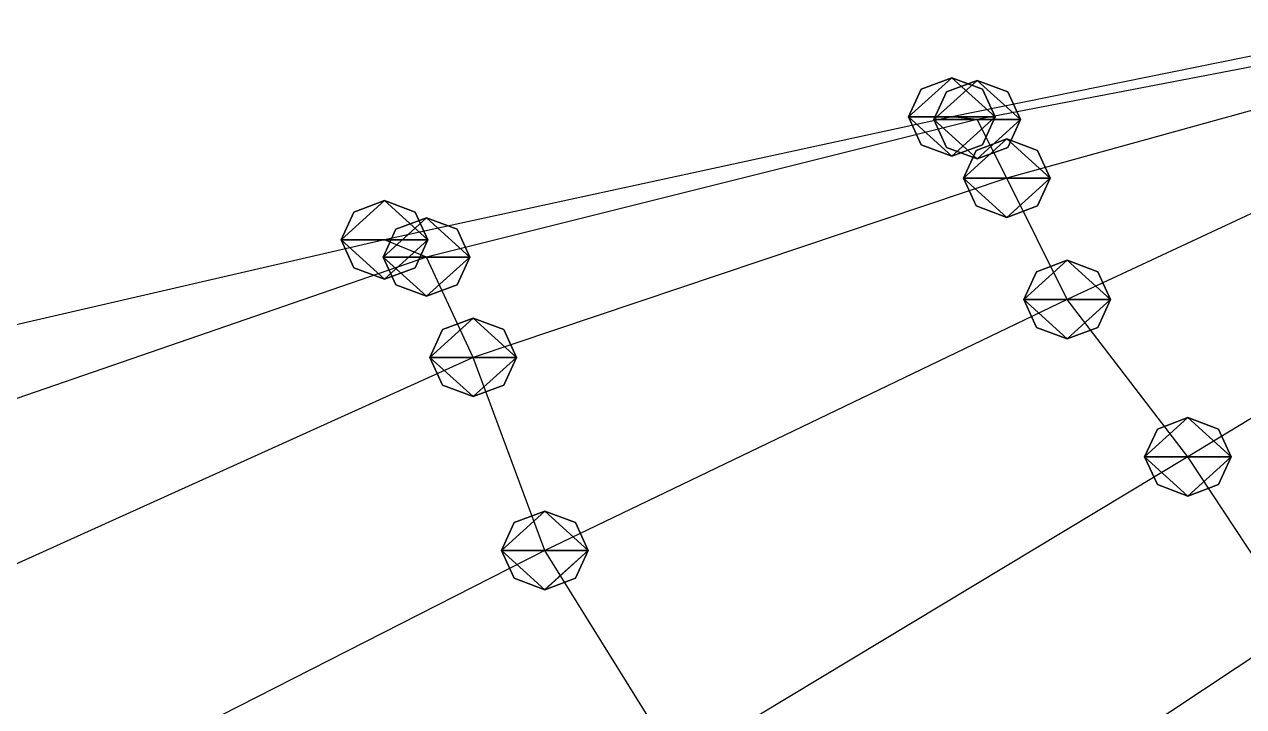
# Model space of a CAD drawing. Header units: metres. Extents: x -74 to 76, y -49 to 49.
# Drawn here: x -47.01 to -18.86, y -2.01 to 13.72 of the extents above; entities that cross this region are included whole.
import ezdxf

# ---------------------------------------------------------------- set-up
doc = ezdxf.new("R2010")
doc.units = ezdxf.units.M

msp = doc.modelspace()

# ---------------------------------------------------------------- linework, layer by layer
for p, q in [((-15.08415, 13.722176, -197.30655), (-25.600513, 11.587498, -200.23544)), ((-14.550192, 13.539272, -196.99673), (-25.012762, 11.5257225, -200.79414)), ((-13.825634, 13.078686, -196.15894), (-24.330317, 10.175373, -200.59293)), ((-25.600513, 12.493233, -200.65929), (-26.307621, 12.227949, -200.53514)), ((-25.600513, 12.493233, -200.65929), (-26.307621, 12.227949, -200.53514)), ((-25.600513, 12.493233, -200.65929), (-26.307621, 12.227949, -200.53514)), ((-25.012762, 12.4314575, -201.21799), (-25.71987, 12.166174, -201.09384)), ((-25.012762, 12.4314575, -201.21799), (-25.71987, 12.166174, -201.09384)), ((-25.012762, 12.4314575, -201.21799), (-25.71987, 12.166174, -201.09384)), ((-25.012762, 12.4314575, -201.21799), (-25.71987, 12.166174, -201.09384)), ((-24.893406, 12.227949, -200.53514), (-25.600513, 12.493233, -200.65929)), ((-24.893406, 12.227949, -200.53514), (-25.600513, 12.493233, -200.65929)), ((-24.893406, 12.227949, -200.53514), (-25.600513, 12.493233, -200.65929)), ((-24.305655, 12.166174, -201.09384), (-25.012762, 12.4314575, -201.21799)), ((-24.305655, 12.166174, -201.09384), (-25.012762, 12.4314575, -201.21799)), ((-24.305655, 12.166174, -201.09384), (-25.012762, 12.4314575, -201.21799)), ((-24.305655, 12.166174, -201.09384), (-25.012762, 12.4314575, -201.21799)), ((-26.307621, 12.227949, -200.53514), (-26.600513, 11.587498, -200.23544)), ((-26.307621, 12.227949, -200.53514), (-26.600513, 11.587498, -200.23544)), ((-26.307621, 12.227949, -200.53514), (-26.600513, 11.587498, -200.23544)), ((-25.71987, 12.166174, -201.09384), (-26.012762, 11.5257225, -200.79414)), ((-25.71987, 12.166174, -201.09384), (-26.012762, 11.5257225, -200.79414)), ((-25.71987, 12.166174, -201.09384), (-26.012762, 11.5257225, -200.79414)), ((-25.71987, 12.166174, -201.09384), (-26.012762, 11.5257225, -200.79414)), ((-24.600513, 11.587498, -200.23544), (-24.893406, 12.227949, -200.53514)), ((-24.600513, 11.587498, -200.23544), (-24.893406, 12.227949, -200.53514)), ((-24.600513, 11.587498, -200.23544), (-24.893406, 12.227949, -200.53514)), ((-24.012762, 11.5257225, -200.79414), (-24.305655, 12.166174, -201.09384)), ((-24.012762, 11.5257225, -200.79414), (-24.305655, 12.166174, -201.09384)), ((-24.012762, 11.5257225, -200.79414), (-24.305655, 12.166174, -201.09384)), ((-24.012762, 11.5257225, -200.79414), (-24.305655, 12.166174, -201.09384)), ((-12.4600315, 12.273048, -196.42053), (-22.935843, 7.3751297, -201.08955)), ((-25.600513, 11.587498, -200.23544), (-38.69929, 8.751156, -202.53316)), ((-26.600513, 11.587498, -200.23544), (-26.307621, 10.947046, -199.93575)), ((-26.600513, 11.587498, -200.23544), (-26.307621, 10.947046, -199.93575)), ((-26.600513, 11.587498, -200.23544), (-26.307621, 10.947046, -199.93575)), ((-25.012762, 11.5257225, -200.79414), (-25.600513, 11.587498, -200.23544)), ((-24.893406, 10.947046, -199.93575), (-24.600513, 11.587498, -200.23544)), ((-24.893406, 10.947046, -199.93575), (-24.600513, 11.587498, -200.23544)), ((-24.893406, 10.947046, -199.93575), (-24.600513, 11.587498, -200.23544)), ((-25.012762, 11.5257225, -200.79414), (-37.729664, 8.356213, -203.45651)), ((-26.012762, 11.5257225, -200.79414), (-25.71987, 10.885271, -200.49445)), ((-26.012762, 11.5257225, -200.79414), (-25.71987, 10.885271, -200.49445)), ((-26.012762, 11.5257225, -200.79414), (-25.71987, 10.885271, -200.49445)), ((-26.012762, 11.5257225, -200.79414), (-25.71987, 10.885271, -200.49445)), ((-24.330317, 10.175373, -200.59293), (-25.012762, 11.5257225, -200.79414)), ((-24.305655, 10.885271, -200.49445), (-24.012762, 11.5257225, -200.79414)), ((-24.305655, 10.885271, -200.49445), (-24.012762, 11.5257225, -200.79414)), ((-24.305655, 10.885271, -200.49445), (-24.012762, 11.5257225, -200.79414)), ((-24.305655, 10.885271, -200.49445), (-24.012762, 11.5257225, -200.79414)), ((-24.330317, 11.081108, -201.01677), (-25.037424, 10.8158245, -200.89262)), ((-24.330317, 11.081108, -201.01677), (-25.037424, 10.8158245, -200.89262)), ((-24.330317, 11.081108, -201.01677), (-25.037424, 10.8158245, -200.89262)), ((-24.330317, 11.081108, -201.01677), (-25.037424, 10.8158245, -200.89262)), ((-23.623209, 10.8158245, -200.89262), (-24.330317, 11.081108, -201.01677)), ((-23.623209, 10.8158245, -200.89262), (-24.330317, 11.081108, -201.01677)), ((-23.623209, 10.8158245, -200.89262), (-24.330317, 11.081108, -201.01677)), ((-23.623209, 10.8158245, -200.89262), (-24.330317, 11.081108, -201.01677)), ((-26.307621, 10.947046, -199.93575), (-25.600513, 10.681762, -199.8116)), ((-26.307621, 10.947046, -199.93575), (-25.600513, 10.681762, -199.8116)), ((-26.307621, 10.947046, -199.93575), (-25.600513, 10.681762, -199.8116)), ((-25.71987, 10.885271, -200.49445), (-25.012762, 10.619987, -200.3703)), ((-25.71987, 10.885271, -200.49445), (-25.012762, 10.619987, -200.3703)), ((-25.71987, 10.885271, -200.49445), (-25.012762, 10.619987, -200.3703)), ((-25.71987, 10.885271, -200.49445), (-25.012762, 10.619987, -200.3703)), ((-25.600513, 10.681762, -199.8116), (-24.893406, 10.947046, -199.93575)), ((-25.600513, 10.681762, -199.8116), (-24.893406, 10.947046, -199.93575)), ((-25.600513, 10.681762, -199.8116), (-24.893406, 10.947046, -199.93575)), ((-25.037424, 10.8158245, -200.89262), (-25.330317, 10.175373, -200.59293)), ((-25.037424, 10.8158245, -200.89262), (-25.330317, 10.175373, -200.59293)), ((-25.037424, 10.8158245, -200.89262), (-25.330317, 10.175373, -200.59293)), ((-25.037424, 10.8158245, -200.89262), (-25.330317, 10.175373, -200.59293)), ((-25.012762, 10.619987, -200.3703), (-24.305655, 10.885271, -200.49445)), ((-25.012762, 10.619987, -200.3703), (-24.305655, 10.885271, -200.49445)), ((-25.012762, 10.619987, -200.3703), (-24.305655, 10.885271, -200.49445)), ((-25.012762, 10.619987, -200.3703), (-24.305655, 10.885271, -200.49445)), ((-23.330317, 10.175373, -200.59293), (-23.623209, 10.8158245, -200.89262)), ((-23.330317, 10.175373, -200.59293), (-23.623209, 10.8158245, -200.89262)), ((-23.330317, 10.175373, -200.59293), (-23.623209, 10.8158245, -200.89262)), ((-23.330317, 10.175373, -200.59293), (-23.623209, 10.8158245, -200.89262)), ((-24.330317, 10.175373, -200.59293), (-36.647823, 6.041168, -203.80412)), ((-25.330317, 10.175373, -200.59293), (-25.037424, 9.534922, -200.29323)), ((-25.330317, 10.175373, -200.59293), (-25.037424, 9.534922, -200.29323)), ((-25.330317, 10.175373, -200.59293), (-25.037424, 9.534922, -200.29323)), ((-25.330317, 10.175373, -200.59293), (-25.037424, 9.534922, -200.29323)), ((-22.935843, 7.3751297, -201.08955), (-24.330317, 10.175373, -200.59293)), ((-23.623209, 9.534922, -200.29323), (-23.330317, 10.175373, -200.59293)), ((-23.623209, 9.534922, -200.29323), (-23.330317, 10.175373, -200.59293)), ((-23.623209, 9.534922, -200.29323), (-23.330317, 10.175373, -200.59293)), ((-23.623209, 9.534922, -200.29323), (-23.330317, 10.175373, -200.59293)), ((-10.090878, 9.875992, -197.92513), (-20.14716, 3.7470703, -203.19261)), ((-38.69929, 9.656891, -202.957), (-39.4064, 9.391607, -202.83286)), ((-38.69929, 9.656891, -202.957), (-39.4064, 9.391607, -202.83286)), ((-38.69929, 9.656891, -202.957), (-39.4064, 9.391607, -202.83286)), ((-37.992184, 9.391607, -202.83286), (-38.69929, 9.656891, -202.957)), ((-37.992184, 9.391607, -202.83286), (-38.69929, 9.656891, -202.957)), ((-37.992184, 9.391607, -202.83286), (-38.69929, 9.656891, -202.957)), ((-39.4064, 9.391607, -202.83286), (-39.69929, 8.751156, -202.53316)), ((-39.4064, 9.391607, -202.83286), (-39.69929, 8.751156, -202.53316)), ((-39.4064, 9.391607, -202.83286), (-39.69929, 8.751156, -202.53316)), ((-37.69929, 8.751156, -202.53316), (-37.992184, 9.391607, -202.83286)), ((-37.69929, 8.751156, -202.53316), (-37.992184, 9.391607, -202.83286)), ((-37.69929, 8.751156, -202.53316), (-37.992184, 9.391607, -202.83286)), ((-25.037424, 9.534922, -200.29323), (-24.330317, 9.269637, -200.16908)), ((-25.037424, 9.534922, -200.29323), (-24.330317, 9.269637, -200.16908)), ((-25.037424, 9.534922, -200.29323), (-24.330317, 9.269637, -200.16908)), ((-25.037424, 9.534922, -200.29323), (-24.330317, 9.269637, -200.16908)), ((-24.330317, 9.269637, -200.16908), (-23.623209, 9.534922, -200.29323)), ((-24.330317, 9.269637, -200.16908), (-23.623209, 9.534922, -200.29323)), ((-24.330317, 9.269637, -200.16908), (-23.623209, 9.534922, -200.29323)), ((-24.330317, 9.269637, -200.16908), (-23.623209, 9.534922, -200.29323)), ((-37.729664, 9.261948, -203.88036), (-38.43677, 8.996664, -203.75621)), ((-37.729664, 9.261948, -203.88036), (-38.43677, 8.996664, -203.75621)), ((-37.729664, 9.261948, -203.88036), (-38.43677, 8.996664, -203.75621)), ((-37.729664, 9.261948, -203.88036), (-38.43677, 8.996664, -203.75621)), ((-37.022556, 8.996664, -203.75621), (-37.729664, 9.261948, -203.88036)), ((-37.022556, 8.996664, -203.75621), (-37.729664, 9.261948, -203.88036)), ((-37.022556, 8.996664, -203.75621), (-37.729664, 9.261948, -203.88036)), ((-37.022556, 8.996664, -203.75621), (-37.729664, 9.261948, -203.88036)), ((-38.69929, 8.751156, -202.53316), (-54.42352, 5.127472, -206.11694)), ((-39.69929, 8.751156, -202.53316), (-39.4064, 8.110704, -202.23346)), ((-39.69929, 8.751156, -202.53316), (-39.4064, 8.110704, -202.23346)), ((-39.69929, 8.751156, -202.53316), (-39.4064, 8.110704, -202.23346)), ((-38.43677, 8.996664, -203.75621), (-38.729664, 8.356213, -203.45651)), ((-38.43677, 8.996664, -203.75621), (-38.729664, 8.356213, -203.45651)), ((-38.43677, 8.996664, -203.75621), (-38.729664, 8.356213, -203.45651)), ((-38.43677, 8.996664, -203.75621), (-38.729664, 8.356213, -203.45651)), ((-37.729664, 8.356213, -203.45651), (-38.69929, 8.751156, -202.53316)), ((-37.992184, 8.110704, -202.23346), (-37.69929, 8.751156, -202.53316)), ((-37.992184, 8.110704, -202.23346), (-37.69929, 8.751156, -202.53316)), ((-37.992184, 8.110704, -202.23346), (-37.69929, 8.751156, -202.53316)), ((-36.729664, 8.356213, -203.45651), (-37.022556, 8.996664, -203.75621)), ((-36.729664, 8.356213, -203.45651), (-37.022556, 8.996664, -203.75621)), ((-36.729664, 8.356213, -203.45651), (-37.022556, 8.996664, -203.75621)), ((-36.729664, 8.356213, -203.45651), (-37.022556, 8.996664, -203.75621)), ((-37.729664, 8.356213, -203.45651), (-52.71909, 3.191883, -207.31322)), ((-38.729664, 8.356213, -203.45651), (-38.43677, 7.7157607, -203.15681)), ((-38.729664, 8.356213, -203.45651), (-38.43677, 7.7157607, -203.15681)), ((-38.729664, 8.356213, -203.45651), (-38.43677, 7.7157607, -203.15681)), ((-38.729664, 8.356213, -203.45651), (-38.43677, 7.7157607, -203.15681)), ((-36.647823, 6.041168, -203.80412), (-37.729664, 8.356213, -203.45651)), ((-37.022556, 7.7157607, -203.15681), (-36.729664, 8.356213, -203.45651)), ((-37.022556, 7.7157607, -203.15681), (-36.729664, 8.356213, -203.45651)), ((-37.022556, 7.7157607, -203.15681), (-36.729664, 8.356213, -203.45651)), ((-37.022556, 7.7157607, -203.15681), (-36.729664, 8.356213, -203.45651)), ((-22.935843, 8.280865, -201.5134), (-23.64295, 8.015581, -201.38925)), ((-22.935843, 8.280865, -201.5134), (-23.64295, 8.015581, -201.38925)), ((-22.935843, 8.280865, -201.5134), (-23.64295, 8.015581, -201.38925)), ((-22.935843, 8.280865, -201.5134), (-23.64295, 8.015581, -201.38925)), ((-22.228735, 8.015581, -201.38925), (-22.935843, 8.280865, -201.5134)), ((-22.228735, 8.015581, -201.38925), (-22.935843, 8.280865, -201.5134)), ((-22.228735, 8.015581, -201.38925), (-22.935843, 8.280865, -201.5134)), ((-22.228735, 8.015581, -201.38925), (-22.935843, 8.280865, -201.5134)), ((-39.4064, 8.110704, -202.23346), (-38.69929, 7.8454204, -202.10931)), ((-39.4064, 8.110704, -202.23346), (-38.69929, 7.8454204, -202.10931)), ((-39.4064, 8.110704, -202.23346), (-38.69929, 7.8454204, -202.10931)), ((-38.69929, 7.8454204, -202.10931), (-37.992184, 8.110704, -202.23346)), ((-38.69929, 7.8454204, -202.10931), (-37.992184, 8.110704, -202.23346)), ((-38.69929, 7.8454204, -202.10931), (-37.992184, 8.110704, -202.23346)), ((-23.64295, 8.015581, -201.38925), (-23.935843, 7.3751297, -201.08955)), ((-23.64295, 8.015581, -201.38925), (-23.935843, 7.3751297, -201.08955)), ((-23.64295, 8.015581, -201.38925), (-23.935843, 7.3751297, -201.08955)), ((-23.64295, 8.015581, -201.38925), (-23.935843, 7.3751297, -201.08955)), ((-21.935843, 7.3751297, -201.08955), (-22.228735, 8.015581, -201.38925)), ((-21.935843, 7.3751297, -201.08955), (-22.228735, 8.015581, -201.38925)), ((-21.935843, 7.3751297, -201.08955), (-22.228735, 8.015581, -201.38925)), ((-21.935843, 7.3751297, -201.08955), (-22.228735, 8.015581, -201.38925)), ((-38.43677, 7.7157607, -203.15681), (-37.729664, 7.450477, -203.03267)), ((-38.43677, 7.7157607, -203.15681), (-37.729664, 7.450477, -203.03267)), ((-38.43677, 7.7157607, -203.15681), (-37.729664, 7.450477, -203.03267)), ((-38.43677, 7.7157607, -203.15681), (-37.729664, 7.450477, -203.03267)), ((-37.729664, 7.450477, -203.03267), (-37.022556, 7.7157607, -203.15681)), ((-37.729664, 7.450477, -203.03267), (-37.022556, 7.7157607, -203.15681)), ((-37.729664, 7.450477, -203.03267), (-37.022556, 7.7157607, -203.15681)), ((-37.729664, 7.450477, -203.03267), (-37.022556, 7.7157607, -203.15681)), ((-22.935843, 7.3751297, -201.08955), (-34.99714, 1.5892906, -204.50728)), ((-23.935843, 7.3751297, -201.08955), (-23.64295, 6.734678, -200.78986)), ((-23.935843, 7.3751297, -201.08955), (-23.64295, 6.734678, -200.78986)), ((-23.935843, 7.3751297, -201.08955), (-23.64295, 6.734678, -200.78986)), ((-23.935843, 7.3751297, -201.08955), (-23.64295, 6.734678, -200.78986)), ((-20.14716, 3.7470703, -203.19261), (-22.935843, 7.3751297, -201.08955)), ((-22.228735, 6.734678, -200.78986), (-21.935843, 7.3751297, -201.08955)), ((-22.228735, 6.734678, -200.78986), (-21.935843, 7.3751297, -201.08955)), ((-22.228735, 6.734678, -200.78986), (-21.935843, 7.3751297, -201.08955)), ((-22.228735, 6.734678, -200.78986), (-21.935843, 7.3751297, -201.08955)), ((-36.647823, 6.9469037, -204.22797), (-37.35493, 6.68162, -204.10382)), ((-36.647823, 6.9469037, -204.22797), (-37.35493, 6.68162, -204.10382)), ((-36.647823, 6.9469037, -204.22797), (-37.35493, 6.68162, -204.10382)), ((-36.647823, 6.9469037, -204.22797), (-37.35493, 6.68162, -204.10382)), ((-35.940716, 6.68162, -204.10382), (-36.647823, 6.9469037, -204.22797)), ((-35.940716, 6.68162, -204.10382), (-36.647823, 6.9469037, -204.22797)), ((-35.940716, 6.68162, -204.10382), (-36.647823, 6.9469037, -204.22797)), ((-35.940716, 6.68162, -204.10382), (-36.647823, 6.9469037, -204.22797)), ((-37.35493, 6.68162, -204.10382), (-37.647823, 6.041168, -203.80412)), ((-37.35493, 6.68162, -204.10382), (-37.647823, 6.041168, -203.80412)), ((-37.35493, 6.68162, -204.10382), (-37.647823, 6.041168, -203.80412)), ((-37.35493, 6.68162, -204.10382), (-37.647823, 6.041168, -203.80412)), ((-35.647823, 6.041168, -203.80412), (-35.940716, 6.68162, -204.10382)), ((-35.647823, 6.041168, -203.80412), (-35.940716, 6.68162, -204.10382)), ((-35.647823, 6.041168, -203.80412), (-35.940716, 6.68162, -204.10382)), ((-35.647823, 6.041168, -203.80412), (-35.940716, 6.68162, -204.10382)), ((-23.64295, 6.734678, -200.78986), (-22.935843, 6.469394, -200.66571)), ((-23.64295, 6.734678, -200.78986), (-22.935843, 6.469394, -200.66571)), ((-23.64295, 6.734678, -200.78986), (-22.935843, 6.469394, -200.66571)), ((-23.64295, 6.734678, -200.78986), (-22.935843, 6.469394, -200.66571)), ((-22.935843, 6.469394, -200.66571), (-22.228735, 6.734678, -200.78986)), ((-22.935843, 6.469394, -200.66571), (-22.228735, 6.734678, -200.78986)), ((-22.935843, 6.469394, -200.66571), (-22.228735, 6.734678, -200.78986)), ((-22.935843, 6.469394, -200.66571), (-22.228735, 6.734678, -200.78986)), ((-36.647823, 6.041168, -203.80412), (-50.755653, -0.32906723, -208.40898)), ((-37.647823, 6.041168, -203.80412), (-37.35493, 5.4007163, -203.50443)), ((-37.647823, 6.041168, -203.80412), (-37.35493, 5.4007163, -203.50443)), ((-37.647823, 6.041168, -203.80412), (-37.35493, 5.4007163, -203.50443)), ((-37.647823, 6.041168, -203.80412), (-37.35493, 5.4007163, -203.50443)), ((-34.99714, 1.5892906, -204.50728), (-36.647823, 6.041168, -203.80412)), ((-35.940716, 5.4007163, -203.50443), (-35.647823, 6.041168, -203.80412)), ((-35.940716, 5.4007163, -203.50443), (-35.647823, 6.041168, -203.80412)), ((-35.940716, 5.4007163, -203.50443), (-35.647823, 6.041168, -203.80412)), ((-35.940716, 5.4007163, -203.50443), (-35.647823, 6.041168, -203.80412)), ((-37.35493, 5.4007163, -203.50443), (-36.647823, 5.1354327, -203.38028)), ((-37.35493, 5.4007163, -203.50443), (-36.647823, 5.1354327, -203.38028)), ((-37.35493, 5.4007163, -203.50443), (-36.647823, 5.1354327, -203.38028)), ((-37.35493, 5.4007163, -203.50443), (-36.647823, 5.1354327, -203.38028)), ((-36.647823, 5.1354327, -203.38028), (-35.940716, 5.4007163, -203.50443)), ((-36.647823, 5.1354327, -203.38028), (-35.940716, 5.4007163, -203.50443)), ((-36.647823, 5.1354327, -203.38028), (-35.940716, 5.4007163, -203.50443)), ((-36.647823, 5.1354327, -203.38028), (-35.940716, 5.4007163, -203.50443)), ((-20.14716, 4.652806, -203.61646), (-20.854267, 4.387522, -203.49231)), ((-20.14716, 4.652806, -203.61646), (-20.854267, 4.387522, -203.49231)), ((-20.14716, 4.652806, -203.61646), (-20.854267, 4.387522, -203.49231)), ((-20.14716, 4.652806, -203.61646), (-20.854267, 4.387522, -203.49231)), ((-19.440052, 4.387522, -203.49231), (-20.14716, 4.652806, -203.61646)), ((-19.440052, 4.387522, -203.49231), (-20.14716, 4.652806, -203.61646)), ((-19.440052, 4.387522, -203.49231), (-20.14716, 4.652806, -203.61646)), ((-19.440052, 4.387522, -203.49231), (-20.14716, 4.652806, -203.61646)), ((-20.854267, 4.387522, -203.49231), (-21.14716, 3.7470703, -203.19261)), ((-20.854267, 4.387522, -203.49231), (-21.14716, 3.7470703, -203.19261)), ((-20.854267, 4.387522, -203.49231), (-21.14716, 3.7470703, -203.19261)), ((-20.854267, 4.387522, -203.49231), (-21.14716, 3.7470703, -203.19261)), ((-19.14716, 3.7470703, -203.19261), (-19.440052, 4.387522, -203.49231)), ((-19.14716, 3.7470703, -203.19261), (-19.440052, 4.387522, -203.49231)), ((-19.14716, 3.7470703, -203.19261), (-19.440052, 4.387522, -203.49231)), ((-19.14716, 3.7470703, -203.19261), (-19.440052, 4.387522, -203.49231)), ((-20.14716, 3.7470703, -203.19261), (-31.932705, -3.3358002, -206.95528)), ((-21.14716, 3.7470703, -203.19261), (-20.854267, 3.1066184, -202.89291)), ((-21.14716, 3.7470703, -203.19261), (-20.854267, 3.1066184, -202.89291)), ((-21.14716, 3.7470703, -203.19261), (-20.854267, 3.1066184, -202.89291)), ((-21.14716, 3.7470703, -203.19261), (-20.854267, 3.1066184, -202.89291)), ((-17.577444, -0.1554985, -204.3168), (-20.14716, 3.7470703, -203.19261)), ((-19.440052, 3.1066186, -202.89291), (-19.14716, 3.7470703, -203.19261)), ((-19.440052, 3.1066186, -202.89291), (-19.14716, 3.7470703, -203.19261)), ((-19.440052, 3.1066186, -202.89291), (-19.14716, 3.7470703, -203.19261)), ((-19.440052, 3.1066186, -202.89291), (-19.14716, 3.7470703, -203.19261)), ((-20.854267, 3.1066184, -202.89291), (-20.14716, 2.8413348, -202.76877)), ((-20.854267, 3.1066184, -202.89291), (-20.14716, 2.8413348, -202.76877)), ((-20.854267, 3.1066184, -202.89291), (-20.14716, 2.8413348, -202.76877)), ((-20.854267, 3.1066184, -202.89291), (-20.14716, 2.8413348, -202.76877)), ((-20.14716, 2.8413348, -202.76877), (-19.440052, 3.1066186, -202.89291)), ((-20.14716, 2.8413348, -202.76877), (-19.440052, 3.1066186, -202.89291)), ((-20.14716, 2.8413348, -202.76877), (-19.440052, 3.1066186, -202.89291)), ((-20.14716, 2.8413348, -202.76877), (-19.440052, 3.1066186, -202.89291)), ((-34.99714, 2.495026, -204.93112), (-35.704247, 2.2297423, -204.80698)), ((-34.99714, 2.495026, -204.93112), (-35.704247, 2.2297423, -204.80698)), ((-34.99714, 2.495026, -204.93112), (-35.704247, 2.2297423, -204.80698)), ((-34.99714, 2.495026, -204.93112), (-35.704247, 2.2297423, -204.80698)), ((-34.29003, 2.2297423, -204.80698), (-34.99714, 2.495026, -204.93112)), ((-34.29003, 2.2297423, -204.80698), (-34.99714, 2.495026, -204.93112)), ((-34.29003, 2.2297423, -204.80698), (-34.99714, 2.495026, -204.93112)), ((-34.29003, 2.2297423, -204.80698), (-34.99714, 2.495026, -204.93112)), ((-35.704247, 2.2297423, -204.80698), (-35.99714, 1.5892906, -204.50728)), ((-35.704247, 2.2297423, -204.80698), (-35.99714, 1.5892906, -204.50728)), ((-35.704247, 2.2297423, -204.80698), (-35.99714, 1.5892906, -204.50728)), ((-35.704247, 2.2297423, -204.80698), (-35.99714, 1.5892906, -204.50728)), ((-33.99714, 1.5892906, -204.50728), (-34.29003, 2.2297423, -204.80698)), ((-33.99714, 1.5892906, -204.50728), (-34.29003, 2.2297423, -204.80698)), ((-33.99714, 1.5892906, -204.50728), (-34.29003, 2.2297423, -204.80698)), ((-33.99714, 1.5892906, -204.50728), (-34.29003, 2.2297423, -204.80698)), ((-34.99714, 1.5892906, -204.50728), (-48.53012, -5.2948837, -209.65065)), ((-35.99714, 1.5892906, -204.50728), (-35.704247, 0.94883883, -204.20758)), ((-35.99714, 1.5892906, -204.50728), (-35.704247, 0.94883883, -204.20758)), ((-35.99714, 1.5892906, -204.50728), (-35.704247, 0.94883883, -204.20758)), ((-35.99714, 1.5892906, -204.50728), (-35.704247, 0.94883883, -204.20758)), ((-31.932705, -3.3358002, -206.95528), (-34.99714, 1.5892906, -204.50728)), ((-34.29003, 0.9488389, -204.20758), (-33.99714, 1.5892906, -204.50728)), ((-34.29003, 0.9488389, -204.20758), (-33.99714, 1.5892906, -204.50728)), ((-34.29003, 0.9488389, -204.20758), (-33.99714, 1.5892906, -204.50728)), ((-34.29003, 0.9488389, -204.20758), (-33.99714, 1.5892906, -204.50728)), ((-35.704247, 0.94883883, -204.20758), (-34.99714, 0.68355507, -204.08344)), ((-35.704247, 0.94883883, -204.20758), (-34.99714, 0.68355507, -204.08344)), ((-35.704247, 0.94883883, -204.20758), (-34.99714, 0.68355507, -204.08344)), ((-35.704247, 0.94883883, -204.20758), (-34.99714, 0.68355507, -204.08344)), ((-34.99714, 0.68355507, -204.08344), (-34.29003, 0.9488389, -204.20758)), ((-34.99714, 0.68355507, -204.08344), (-34.29003, 0.9488389, -204.20758)), ((-34.99714, 0.68355507, -204.08344), (-34.29003, 0.9488389, -204.20758)), ((-34.99714, 0.68355507, -204.08344), (-34.29003, 0.9488389, -204.20758)), ((-17.577444, -0.1554985, -204.3168), (-28.858912, -7.640682, -209.00302))]:
    msp.add_line(p, q)
for points in [[(-26.600513, 11.587498, -200.23544), (-26.307621, 12.227949, -200.53514), (-25.600513, 12.493233, -200.65929), (-25.600414, 12.493333, -200.65918)], [(-26.600513, 11.587498, -200.23544), (-26.307621, 12.227949, -200.53514), (-25.600513, 12.493233, -200.65929), (-25.600414, 12.493333, -200.65918)], [(-26.600513, 11.587498, -200.23544), (-26.307621, 12.227949, -200.53514), (-25.600513, 12.493233, -200.65929), (-25.600414, 12.493333, -200.65918)], [(-26.600513, 11.587498, -200.23544), (-25.600513, 12.493233, -200.65929), (-24.600513, 11.587498, -200.23544), (-24.600414, 11.587598, -200.23534)], [(-26.600513, 11.587498, -200.23544), (-25.600513, 12.493233, -200.65929), (-24.600513, 11.587498, -200.23544), (-24.600414, 11.587598, -200.23534)], [(-26.600513, 11.587498, -200.23544), (-25.600513, 12.493233, -200.65929), (-24.600513, 11.587498, -200.23544), (-24.600414, 11.587598, -200.23534)], [(-26.012762, 11.5257225, -200.79414), (-25.71987, 12.166174, -201.09384), (-25.012762, 12.4314575, -201.21799), (-25.012663, 12.431558, -201.21788)], [(-26.012762, 11.5257225, -200.79414), (-25.71987, 12.166174, -201.09384), (-25.012762, 12.4314575, -201.21799), (-25.012663, 12.431558, -201.21788)], [(-26.012762, 11.5257225, -200.79414), (-25.71987, 12.166174, -201.09384), (-25.012762, 12.4314575, -201.21799), (-25.012663, 12.431558, -201.21788)], [(-26.012762, 11.5257225, -200.79414), (-25.71987, 12.166174, -201.09384), (-25.012762, 12.4314575, -201.21799), (-25.012663, 12.431558, -201.21788)], [(-26.012762, 11.5257225, -200.79414), (-25.012762, 12.4314575, -201.21799), (-24.012762, 11.5257225, -200.79414), (-24.012663, 11.525823, -200.79404)], [(-26.012762, 11.5257225, -200.79414), (-25.012762, 12.4314575, -201.21799), (-24.012762, 11.5257225, -200.79414), (-24.012663, 11.525823, -200.79404)], [(-26.012762, 11.5257225, -200.79414), (-25.012762, 12.4314575, -201.21799), (-24.012762, 11.5257225, -200.79414), (-24.012663, 11.525823, -200.79404)], [(-26.012762, 11.5257225, -200.79414), (-25.012762, 12.4314575, -201.21799), (-24.012762, 11.5257225, -200.79414), (-24.012663, 11.525823, -200.79404)], [(-25.600513, 12.493233, -200.65929), (-24.893406, 12.227949, -200.53514), (-24.600513, 11.587498, -200.23544), (-24.600414, 11.587598, -200.23534)], [(-25.600513, 12.493233, -200.65929), (-24.893406, 12.227949, -200.53514), (-24.600513, 11.587498, -200.23544), (-24.600414, 11.587598, -200.23534)], [(-25.600513, 12.493233, -200.65929), (-24.893406, 12.227949, -200.53514), (-24.600513, 11.587498, -200.23544), (-24.600414, 11.587598, -200.23534)], [(-25.012762, 12.4314575, -201.21799), (-24.305655, 12.166174, -201.09384), (-24.012762, 11.5257225, -200.79414), (-24.012663, 11.525823, -200.79404)], [(-25.012762, 12.4314575, -201.21799), (-24.305655, 12.166174, -201.09384), (-24.012762, 11.5257225, -200.79414), (-24.012663, 11.525823, -200.79404)], [(-25.012762, 12.4314575, -201.21799), (-24.305655, 12.166174, -201.09384), (-24.012762, 11.5257225, -200.79414), (-24.012663, 11.525823, -200.79404)], [(-25.012762, 12.4314575, -201.21799), (-24.305655, 12.166174, -201.09384), (-24.012762, 11.5257225, -200.79414), (-24.012663, 11.525823, -200.79404)], [(-25.600513, 10.681762, -199.8116), (-26.307621, 10.947046, -199.93575), (-26.600513, 11.587498, -200.23544), (-26.600414, 11.587598, -200.23534)], [(-24.600513, 11.587498, -200.23544), (-25.600513, 10.681762, -199.8116), (-26.600513, 11.587498, -200.23544), (-26.600414, 11.587598, -200.23534)], [(-25.600513, 10.681762, -199.8116), (-26.307621, 10.947046, -199.93575), (-26.600513, 11.587498, -200.23544), (-26.600414, 11.587598, -200.23534)], [(-24.600513, 11.587498, -200.23544), (-25.600513, 10.681762, -199.8116), (-26.600513, 11.587498, -200.23544), (-26.600414, 11.587598, -200.23534)], [(-25.600513, 10.681762, -199.8116), (-26.307621, 10.947046, -199.93575), (-26.600513, 11.587498, -200.23544), (-26.600414, 11.587598, -200.23534)], [(-24.600513, 11.587498, -200.23544), (-25.600513, 10.681762, -199.8116), (-26.600513, 11.587498, -200.23544), (-26.600414, 11.587598, -200.23534)], [(-24.600513, 11.587498, -200.23544), (-24.893406, 10.947046, -199.93575), (-25.600513, 10.681762, -199.8116), (-25.600414, 10.681862, -199.8115)], [(-24.600513, 11.587498, -200.23544), (-24.893406, 10.947046, -199.93575), (-25.600513, 10.681762, -199.8116), (-25.600414, 10.681862, -199.8115)], [(-24.600513, 11.587498, -200.23544), (-24.893406, 10.947046, -199.93575), (-25.600513, 10.681762, -199.8116), (-25.600414, 10.681862, -199.8115)], [(-25.012762, 10.619987, -200.3703), (-25.71987, 10.885271, -200.49445), (-26.012762, 11.5257225, -200.79414), (-26.012663, 11.525823, -200.79404)], [(-24.012762, 11.5257225, -200.79414), (-25.012762, 10.619987, -200.3703), (-26.012762, 11.5257225, -200.79414), (-26.012663, 11.525823, -200.79404)], [(-25.012762, 10.619987, -200.3703), (-25.71987, 10.885271, -200.49445), (-26.012762, 11.5257225, -200.79414), (-26.012663, 11.525823, -200.79404)], [(-24.012762, 11.5257225, -200.79414), (-25.012762, 10.619987, -200.3703), (-26.012762, 11.5257225, -200.79414), (-26.012663, 11.525823, -200.79404)], [(-25.012762, 10.619987, -200.3703), (-25.71987, 10.885271, -200.49445), (-26.012762, 11.5257225, -200.79414), (-26.012663, 11.525823, -200.79404)], [(-24.012762, 11.5257225, -200.79414), (-25.012762, 10.619987, -200.3703), (-26.012762, 11.5257225, -200.79414), (-26.012663, 11.525823, -200.79404)], [(-25.012762, 10.619987, -200.3703), (-25.71987, 10.885271, -200.49445), (-26.012762, 11.5257225, -200.79414), (-26.012663, 11.525823, -200.79404)], [(-24.012762, 11.5257225, -200.79414), (-25.012762, 10.619987, -200.3703), (-26.012762, 11.5257225, -200.79414), (-26.012663, 11.525823, -200.79404)], [(-24.012762, 11.5257225, -200.79414), (-24.305655, 10.885271, -200.49445), (-25.012762, 10.619987, -200.3703), (-25.012663, 10.620087, -200.3702)], [(-24.012762, 11.5257225, -200.79414), (-24.305655, 10.885271, -200.49445), (-25.012762, 10.619987, -200.3703), (-25.012663, 10.620087, -200.3702)], [(-24.012762, 11.5257225, -200.79414), (-24.305655, 10.885271, -200.49445), (-25.012762, 10.619987, -200.3703), (-25.012663, 10.620087, -200.3702)], [(-24.012762, 11.5257225, -200.79414), (-24.305655, 10.885271, -200.49445), (-25.012762, 10.619987, -200.3703), (-25.012663, 10.620087, -200.3702)], [(-25.330317, 10.175373, -200.59293), (-25.037424, 10.8158245, -200.89262), (-24.330317, 11.081108, -201.01677), (-24.330217, 11.081208, -201.01666)], [(-25.330317, 10.175373, -200.59293), (-25.037424, 10.8158245, -200.89262), (-24.330317, 11.081108, -201.01677), (-24.330217, 11.081208, -201.01666)], [(-25.330317, 10.175373, -200.59293), (-25.037424, 10.8158245, -200.89262), (-24.330317, 11.081108, -201.01677), (-24.330217, 11.081208, -201.01666)], [(-25.330317, 10.175373, -200.59293), (-25.037424, 10.8158245, -200.89262), (-24.330317, 11.081108, -201.01677), (-24.330217, 11.081208, -201.01666)], [(-25.330317, 10.175373, -200.59293), (-24.330317, 11.081108, -201.01677), (-23.330317, 10.175373, -200.59293), (-23.330217, 10.175473, -200.59282)], [(-25.330317, 10.175373, -200.59293), (-24.330317, 11.081108, -201.01677), (-23.330317, 10.175373, -200.59293), (-23.330217, 10.175473, -200.59282)], [(-25.330317, 10.175373, -200.59293), (-24.330317, 11.081108, -201.01677), (-23.330317, 10.175373, -200.59293), (-23.330217, 10.175473, -200.59282)], [(-25.330317, 10.175373, -200.59293), (-24.330317, 11.081108, -201.01677), (-23.330317, 10.175373, -200.59293), (-23.330217, 10.175473, -200.59282)], [(-24.330317, 11.081108, -201.01677), (-23.623209, 10.8158245, -200.89262), (-23.330317, 10.175373, -200.59293), (-23.330217, 10.175473, -200.59282)], [(-24.330317, 11.081108, -201.01677), (-23.623209, 10.8158245, -200.89262), (-23.330317, 10.175373, -200.59293), (-23.330217, 10.175473, -200.59282)], [(-24.330317, 11.081108, -201.01677), (-23.623209, 10.8158245, -200.89262), (-23.330317, 10.175373, -200.59293), (-23.330217, 10.175473, -200.59282)], [(-24.330317, 11.081108, -201.01677), (-23.623209, 10.8158245, -200.89262), (-23.330317, 10.175373, -200.59293), (-23.330217, 10.175473, -200.59282)], [(-24.330317, 9.269637, -200.16908), (-25.037424, 9.534922, -200.29323), (-25.330317, 10.175373, -200.59293), (-25.330217, 10.175473, -200.59282)], [(-23.330317, 10.175373, -200.59293), (-24.330317, 9.269637, -200.16908), (-25.330317, 10.175373, -200.59293), (-25.330217, 10.175473, -200.59282)], [(-24.330317, 9.269637, -200.16908), (-25.037424, 9.534922, -200.29323), (-25.330317, 10.175373, -200.59293), (-25.330217, 10.175473, -200.59282)], [(-23.330317, 10.175373, -200.59293), (-24.330317, 9.269637, -200.16908), (-25.330317, 10.175373, -200.59293), (-25.330217, 10.175473, -200.59282)], [(-24.330317, 9.269637, -200.16908), (-25.037424, 9.534922, -200.29323), (-25.330317, 10.175373, -200.59293), (-25.330217, 10.175473, -200.59282)], [(-23.330317, 10.175373, -200.59293), (-24.330317, 9.269637, -200.16908), (-25.330317, 10.175373, -200.59293), (-25.330217, 10.175473, -200.59282)], [(-24.330317, 9.269637, -200.16908), (-25.037424, 9.534922, -200.29323), (-25.330317, 10.175373, -200.59293), (-25.330217, 10.175473, -200.59282)], [(-23.330317, 10.175373, -200.59293), (-24.330317, 9.269637, -200.16908), (-25.330317, 10.175373, -200.59293), (-25.330217, 10.175473, -200.59282)], [(-23.330317, 10.175373, -200.59293), (-23.623209, 9.534922, -200.29323), (-24.330317, 9.269637, -200.16908), (-24.330217, 9.269737, -200.16898)], [(-23.330317, 10.175373, -200.59293), (-23.623209, 9.534922, -200.29323), (-24.330317, 9.269637, -200.16908), (-24.330217, 9.269737, -200.16898)], [(-23.330317, 10.175373, -200.59293), (-23.623209, 9.534922, -200.29323), (-24.330317, 9.269637, -200.16908), (-24.330217, 9.269737, -200.16898)], [(-23.330317, 10.175373, -200.59293), (-23.623209, 9.534922, -200.29323), (-24.330317, 9.269637, -200.16908), (-24.330217, 9.269737, -200.16898)], [(-39.69929, 8.751156, -202.53316), (-39.4064, 9.391607, -202.83286), (-38.69929, 9.656891, -202.957), (-38.699192, 9.656991, -202.9569)], [(-39.69929, 8.751156, -202.53316), (-39.4064, 9.391607, -202.83286), (-38.69929, 9.656891, -202.957), (-38.699192, 9.656991, -202.9569)], [(-39.69929, 8.751156, -202.53316), (-39.4064, 9.391607, -202.83286), (-38.69929, 9.656891, -202.957), (-38.699192, 9.656991, -202.9569)], [(-39.69929, 8.751156, -202.53316), (-38.69929, 9.656891, -202.957), (-37.69929, 8.751156, -202.53316), (-37.699192, 8.751256, -202.53305)], [(-39.69929, 8.751156, -202.53316), (-38.69929, 9.656891, -202.957), (-37.69929, 8.751156, -202.53316), (-37.699192, 8.751256, -202.53305)], [(-39.69929, 8.751156, -202.53316), (-38.69929, 9.656891, -202.957), (-37.69929, 8.751156, -202.53316), (-37.699192, 8.751256, -202.53305)], [(-38.69929, 9.656891, -202.957), (-37.992184, 9.391607, -202.83286), (-37.69929, 8.751156, -202.53316), (-37.699192, 8.751256, -202.53305)], [(-38.69929, 9.656891, -202.957), (-37.992184, 9.391607, -202.83286), (-37.69929, 8.751156, -202.53316), (-37.699192, 8.751256, -202.53305)], [(-38.69929, 9.656891, -202.957), (-37.992184, 9.391607, -202.83286), (-37.69929, 8.751156, -202.53316), (-37.699192, 8.751256, -202.53305)], [(-38.729664, 8.356213, -203.45651), (-38.43677, 8.996664, -203.75621), (-37.729664, 9.261948, -203.88036), (-37.729565, 9.262048, -203.88025)], [(-38.729664, 8.356213, -203.45651), (-38.43677, 8.996664, -203.75621), (-37.729664, 9.261948, -203.88036), (-37.729565, 9.262048, -203.88025)], [(-38.729664, 8.356213, -203.45651), (-38.43677, 8.996664, -203.75621), (-37.729664, 9.261948, -203.88036), (-37.729565, 9.262048, -203.88025)], [(-38.729664, 8.356213, -203.45651), (-38.43677, 8.996664, -203.75621), (-37.729664, 9.261948, -203.88036), (-37.729565, 9.262048, -203.88025)], [(-38.729664, 8.356213, -203.45651), (-37.729664, 9.261948, -203.88036), (-36.729664, 8.356213, -203.45651), (-36.729565, 8.356313, -203.4564)], [(-38.729664, 8.356213, -203.45651), (-37.729664, 9.261948, -203.88036), (-36.729664, 8.356213, -203.45651), (-36.729565, 8.356313, -203.4564)], [(-38.729664, 8.356213, -203.45651), (-37.729664, 9.261948, -203.88036), (-36.729664, 8.356213, -203.45651), (-36.729565, 8.356313, -203.4564)], [(-38.729664, 8.356213, -203.45651), (-37.729664, 9.261948, -203.88036), (-36.729664, 8.356213, -203.45651), (-36.729565, 8.356313, -203.4564)], [(-37.729664, 9.261948, -203.88036), (-37.022556, 8.996664, -203.75621), (-36.729664, 8.356213, -203.45651), (-36.729565, 8.356313, -203.4564)], [(-37.729664, 9.261948, -203.88036), (-37.022556, 8.996664, -203.75621), (-36.729664, 8.356213, -203.45651), (-36.729565, 8.356313, -203.4564)], [(-37.729664, 9.261948, -203.88036), (-37.022556, 8.996664, -203.75621), (-36.729664, 8.356213, -203.45651), (-36.729565, 8.356313, -203.4564)], [(-37.729664, 9.261948, -203.88036), (-37.022556, 8.996664, -203.75621), (-36.729664, 8.356213, -203.45651), (-36.729565, 8.356313, -203.4564)], [(-38.69929, 7.8454204, -202.10931), (-39.4064, 8.110704, -202.23346), (-39.69929, 8.751156, -202.53316), (-39.699192, 8.751256, -202.53305)], [(-37.69929, 8.751156, -202.53316), (-38.69929, 7.8454204, -202.10931), (-39.69929, 8.751156, -202.53316), (-39.699192, 8.751256, -202.53305)], [(-38.69929, 7.8454204, -202.10931), (-39.4064, 8.110704, -202.23346), (-39.69929, 8.751156, -202.53316), (-39.699192, 8.751256, -202.53305)], [(-37.69929, 8.751156, -202.53316), (-38.69929, 7.8454204, -202.10931), (-39.69929, 8.751156, -202.53316), (-39.699192, 8.751256, -202.53305)], [(-38.69929, 7.8454204, -202.10931), (-39.4064, 8.110704, -202.23346), (-39.69929, 8.751156, -202.53316), (-39.699192, 8.751256, -202.53305)], [(-37.69929, 8.751156, -202.53316), (-38.69929, 7.8454204, -202.10931), (-39.69929, 8.751156, -202.53316), (-39.699192, 8.751256, -202.53305)], [(-37.69929, 8.751156, -202.53316), (-37.992184, 8.110704, -202.23346), (-38.69929, 7.8454204, -202.10931), (-38.699192, 7.8455205, -202.1092)], [(-37.69929, 8.751156, -202.53316), (-37.992184, 8.110704, -202.23346), (-38.69929, 7.8454204, -202.10931), (-38.699192, 7.8455205, -202.1092)], [(-37.69929, 8.751156, -202.53316), (-37.992184, 8.110704, -202.23346), (-38.69929, 7.8454204, -202.10931), (-38.699192, 7.8455205, -202.1092)], [(-37.729664, 7.450477, -203.03267), (-38.43677, 7.7157607, -203.15681), (-38.729664, 8.356213, -203.45651), (-38.729565, 8.356313, -203.4564)], [(-36.729664, 8.356213, -203.45651), (-37.729664, 7.450477, -203.03267), (-38.729664, 8.356213, -203.45651), (-38.729565, 8.356313, -203.4564)], [(-37.729664, 7.450477, -203.03267), (-38.43677, 7.7157607, -203.15681), (-38.729664, 8.356213, -203.45651), (-38.729565, 8.356313, -203.4564)], [(-36.729664, 8.356213, -203.45651), (-37.729664, 7.450477, -203.03267), (-38.729664, 8.356213, -203.45651), (-38.729565, 8.356313, -203.4564)], [(-37.729664, 7.450477, -203.03267), (-38.43677, 7.7157607, -203.15681), (-38.729664, 8.356213, -203.45651), (-38.729565, 8.356313, -203.4564)], [(-36.729664, 8.356213, -203.45651), (-37.729664, 7.450477, -203.03267), (-38.729664, 8.356213, -203.45651), (-38.729565, 8.356313, -203.4564)], [(-37.729664, 7.450477, -203.03267), (-38.43677, 7.7157607, -203.15681), (-38.729664, 8.356213, -203.45651), (-38.729565, 8.356313, -203.4564)], [(-36.729664, 8.356213, -203.45651), (-37.729664, 7.450477, -203.03267), (-38.729664, 8.356213, -203.45651), (-38.729565, 8.356313, -203.4564)], [(-36.729664, 8.356213, -203.45651), (-37.022556, 7.7157607, -203.15681), (-37.729664, 7.450477, -203.03267), (-37.729565, 7.4505773, -203.03256)], [(-36.729664, 8.356213, -203.45651), (-37.022556, 7.7157607, -203.15681), (-37.729664, 7.450477, -203.03267), (-37.729565, 7.4505773, -203.03256)], [(-36.729664, 8.356213, -203.45651), (-37.022556, 7.7157607, -203.15681), (-37.729664, 7.450477, -203.03267), (-37.729565, 7.4505773, -203.03256)], [(-36.729664, 8.356213, -203.45651), (-37.022556, 7.7157607, -203.15681), (-37.729664, 7.450477, -203.03267), (-37.729565, 7.4505773, -203.03256)], [(-23.935843, 7.3751297, -201.08955), (-23.64295, 8.015581, -201.38925), (-22.935843, 8.280865, -201.5134), (-22.935743, 8.280965, -201.51329)], [(-23.935843, 7.3751297, -201.08955), (-23.64295, 8.015581, -201.38925), (-22.935843, 8.280865, -201.5134), (-22.935743, 8.280965, -201.51329)], [(-23.935843, 7.3751297, -201.08955), (-23.64295, 8.015581, -201.38925), (-22.935843, 8.280865, -201.5134), (-22.935743, 8.280965, -201.51329)], [(-23.935843, 7.3751297, -201.08955), (-23.64295, 8.015581, -201.38925), (-22.935843, 8.280865, -201.5134), (-22.935743, 8.280965, -201.51329)], [(-23.935843, 7.3751297, -201.08955), (-22.935843, 8.280865, -201.5134), (-21.935843, 7.3751297, -201.08955), (-21.935743, 7.37523, -201.08945)], [(-23.935843, 7.3751297, -201.08955), (-22.935843, 8.280865, -201.5134), (-21.935843, 7.3751297, -201.08955), (-21.935743, 7.37523, -201.08945)], [(-23.935843, 7.3751297, -201.08955), (-22.935843, 8.280865, -201.5134), (-21.935843, 7.3751297, -201.08955), (-21.935743, 7.37523, -201.08945)], [(-23.935843, 7.3751297, -201.08955), (-22.935843, 8.280865, -201.5134), (-21.935843, 7.3751297, -201.08955), (-21.935743, 7.37523, -201.08945)], [(-22.935843, 8.280865, -201.5134), (-22.228735, 8.015581, -201.38925), (-21.935843, 7.3751297, -201.08955), (-21.935743, 7.37523, -201.08945)], [(-22.935843, 8.280865, -201.5134), (-22.228735, 8.015581, -201.38925), (-21.935843, 7.3751297, -201.08955), (-21.935743, 7.37523, -201.08945)], [(-22.935843, 8.280865, -201.5134), (-22.228735, 8.015581, -201.38925), (-21.935843, 7.3751297, -201.08955), (-21.935743, 7.37523, -201.08945)], [(-22.935843, 8.280865, -201.5134), (-22.228735, 8.015581, -201.38925), (-21.935843, 7.3751297, -201.08955), (-21.935743, 7.37523, -201.08945)], [(-22.935843, 6.469394, -200.66571), (-23.64295, 6.734678, -200.78986), (-23.935843, 7.3751297, -201.08955), (-23.935743, 7.37523, -201.08945)], [(-21.935843, 7.3751297, -201.08955), (-22.935843, 6.469394, -200.66571), (-23.935843, 7.3751297, -201.08955), (-23.935743, 7.37523, -201.08945)], [(-22.935843, 6.469394, -200.66571), (-23.64295, 6.734678, -200.78986), (-23.935843, 7.3751297, -201.08955), (-23.935743, 7.37523, -201.08945)], [(-21.935843, 7.3751297, -201.08955), (-22.935843, 6.469394, -200.66571), (-23.935843, 7.3751297, -201.08955), (-23.935743, 7.37523, -201.08945)], [(-22.935843, 6.469394, -200.66571), (-23.64295, 6.734678, -200.78986), (-23.935843, 7.3751297, -201.08955), (-23.935743, 7.37523, -201.08945)], [(-21.935843, 7.3751297, -201.08955), (-22.935843, 6.469394, -200.66571), (-23.935843, 7.3751297, -201.08955), (-23.935743, 7.37523, -201.08945)], [(-22.935843, 6.469394, -200.66571), (-23.64295, 6.734678, -200.78986), (-23.935843, 7.3751297, -201.08955), (-23.935743, 7.37523, -201.08945)], [(-21.935843, 7.3751297, -201.08955), (-22.935843, 6.469394, -200.66571), (-23.935843, 7.3751297, -201.08955), (-23.935743, 7.37523, -201.08945)], [(-21.935843, 7.3751297, -201.08955), (-22.228735, 6.734678, -200.78986), (-22.935843, 6.469394, -200.66571), (-22.935743, 6.4694943, -200.6656)], [(-21.935843, 7.3751297, -201.08955), (-22.228735, 6.734678, -200.78986), (-22.935843, 6.469394, -200.66571), (-22.935743, 6.4694943, -200.6656)], [(-21.935843, 7.3751297, -201.08955), (-22.228735, 6.734678, -200.78986), (-22.935843, 6.469394, -200.66571), (-22.935743, 6.4694943, -200.6656)], [(-21.935843, 7.3751297, -201.08955), (-22.228735, 6.734678, -200.78986), (-22.935843, 6.469394, -200.66571), (-22.935743, 6.4694943, -200.6656)], [(-37.647823, 6.041168, -203.80412), (-37.35493, 6.68162, -204.10382), (-36.647823, 6.9469037, -204.22797), (-36.647724, 6.947004, -204.22786)], [(-37.647823, 6.041168, -203.80412), (-37.35493, 6.68162, -204.10382), (-36.647823, 6.9469037, -204.22797), (-36.647724, 6.947004, -204.22786)], [(-37.647823, 6.041168, -203.80412), (-37.35493, 6.68162, -204.10382), (-36.647823, 6.9469037, -204.22797), (-36.647724, 6.947004, -204.22786)], [(-37.647823, 6.041168, -203.80412), (-37.35493, 6.68162, -204.10382), (-36.647823, 6.9469037, -204.22797), (-36.647724, 6.947004, -204.22786)], [(-37.647823, 6.041168, -203.80412), (-36.647823, 6.9469037, -204.22797), (-35.647823, 6.041168, -203.80412), (-35.647724, 6.0412683, -203.80402)], [(-37.647823, 6.041168, -203.80412), (-36.647823, 6.9469037, -204.22797), (-35.647823, 6.041168, -203.80412), (-35.647724, 6.0412683, -203.80402)], [(-37.647823, 6.041168, -203.80412), (-36.647823, 6.9469037, -204.22797), (-35.647823, 6.041168, -203.80412), (-35.647724, 6.0412683, -203.80402)], [(-37.647823, 6.041168, -203.80412), (-36.647823, 6.9469037, -204.22797), (-35.647823, 6.041168, -203.80412), (-35.647724, 6.0412683, -203.80402)], [(-36.647823, 6.9469037, -204.22797), (-35.940716, 6.68162, -204.10382), (-35.647823, 6.041168, -203.80412), (-35.647724, 6.0412683, -203.80402)], [(-36.647823, 6.9469037, -204.22797), (-35.940716, 6.68162, -204.10382), (-35.647823, 6.041168, -203.80412), (-35.647724, 6.0412683, -203.80402)], [(-36.647823, 6.9469037, -204.22797), (-35.940716, 6.68162, -204.10382), (-35.647823, 6.041168, -203.80412), (-35.647724, 6.0412683, -203.80402)], [(-36.647823, 6.9469037, -204.22797), (-35.940716, 6.68162, -204.10382), (-35.647823, 6.041168, -203.80412), (-35.647724, 6.0412683, -203.80402)], [(-36.647823, 5.1354327, -203.38028), (-37.35493, 5.4007163, -203.50443), (-37.647823, 6.041168, -203.80412), (-37.647724, 6.0412683, -203.80402)], [(-35.647823, 6.041168, -203.80412), (-36.647823, 5.1354327, -203.38028), (-37.647823, 6.041168, -203.80412), (-37.647724, 6.0412683, -203.80402)], [(-36.647823, 5.1354327, -203.38028), (-37.35493, 5.4007163, -203.50443), (-37.647823, 6.041168, -203.80412), (-37.647724, 6.0412683, -203.80402)], [(-35.647823, 6.041168, -203.80412), (-36.647823, 5.1354327, -203.38028), (-37.647823, 6.041168, -203.80412), (-37.647724, 6.0412683, -203.80402)], [(-36.647823, 5.1354327, -203.38028), (-37.35493, 5.4007163, -203.50443), (-37.647823, 6.041168, -203.80412), (-37.647724, 6.0412683, -203.80402)], [(-35.647823, 6.041168, -203.80412), (-36.647823, 5.1354327, -203.38028), (-37.647823, 6.041168, -203.80412), (-37.647724, 6.0412683, -203.80402)], [(-36.647823, 5.1354327, -203.38028), (-37.35493, 5.4007163, -203.50443), (-37.647823, 6.041168, -203.80412), (-37.647724, 6.0412683, -203.80402)], [(-35.647823, 6.041168, -203.80412), (-36.647823, 5.1354327, -203.38028), (-37.647823, 6.041168, -203.80412), (-37.647724, 6.0412683, -203.80402)], [(-35.647823, 6.041168, -203.80412), (-35.940716, 5.4007163, -203.50443), (-36.647823, 5.1354327, -203.38028), (-36.647724, 5.135533, -203.38017)], [(-35.647823, 6.041168, -203.80412), (-35.940716, 5.4007163, -203.50443), (-36.647823, 5.1354327, -203.38028), (-36.647724, 5.135533, -203.38017)], [(-35.647823, 6.041168, -203.80412), (-35.940716, 5.4007163, -203.50443), (-36.647823, 5.1354327, -203.38028), (-36.647724, 5.135533, -203.38017)], [(-35.647823, 6.041168, -203.80412), (-35.940716, 5.4007163, -203.50443), (-36.647823, 5.1354327, -203.38028), (-36.647724, 5.135533, -203.38017)], [(-21.14716, 3.7470703, -203.19261), (-20.854267, 4.387522, -203.49231), (-20.14716, 4.652806, -203.61646), (-20.14706, 4.652906, -203.61635)], [(-21.14716, 3.7470703, -203.19261), (-20.854267, 4.387522, -203.49231), (-20.14716, 4.652806, -203.61646), (-20.14706, 4.652906, -203.61635)], [(-21.14716, 3.7470703, -203.19261), (-20.854267, 4.387522, -203.49231), (-20.14716, 4.652806, -203.61646), (-20.14706, 4.652906, -203.61635)], [(-21.14716, 3.7470703, -203.19261), (-20.854267, 4.387522, -203.49231), (-20.14716, 4.652806, -203.61646), (-20.14706, 4.652906, -203.61635)], [(-21.14716, 3.7470703, -203.19261), (-20.14716, 4.652806, -203.61646), (-19.14716, 3.7470703, -203.19261), (-19.14706, 3.7471702, -203.1925)], [(-21.14716, 3.7470703, -203.19261), (-20.14716, 4.652806, -203.61646), (-19.14716, 3.7470703, -203.19261), (-19.14706, 3.7471702, -203.1925)], [(-21.14716, 3.7470703, -203.19261), (-20.14716, 4.652806, -203.61646), (-19.14716, 3.7470703, -203.19261), (-19.14706, 3.7471702, -203.1925)], [(-21.14716, 3.7470703, -203.19261), (-20.14716, 4.652806, -203.61646), (-19.14716, 3.7470703, -203.19261), (-19.14706, 3.7471702, -203.1925)], [(-20.14716, 4.652806, -203.61646), (-19.440052, 4.387522, -203.49231), (-19.14716, 3.7470703, -203.19261), (-19.14706, 3.7471702, -203.1925)], [(-20.14716, 4.652806, -203.61646), (-19.440052, 4.387522, -203.49231), (-19.14716, 3.7470703, -203.19261), (-19.14706, 3.7471702, -203.1925)], [(-20.14716, 4.652806, -203.61646), (-19.440052, 4.387522, -203.49231), (-19.14716, 3.7470703, -203.19261), (-19.14706, 3.7471702, -203.1925)], [(-20.14716, 4.652806, -203.61646), (-19.440052, 4.387522, -203.49231), (-19.14716, 3.7470703, -203.19261), (-19.14706, 3.7471702, -203.1925)], [(-20.14716, 2.8413348, -202.76877), (-20.854267, 3.1066184, -202.89291), (-21.14716, 3.7470703, -203.19261), (-21.14706, 3.7471702, -203.1925)], [(-19.14716, 3.7470703, -203.19261), (-20.14716, 2.8413348, -202.76877), (-21.14716, 3.7470703, -203.19261), (-21.14706, 3.7471702, -203.1925)], [(-20.14716, 2.8413348, -202.76877), (-20.854267, 3.1066184, -202.89291), (-21.14716, 3.7470703, -203.19261), (-21.14706, 3.7471702, -203.1925)], [(-19.14716, 3.7470703, -203.19261), (-20.14716, 2.8413348, -202.76877), (-21.14716, 3.7470703, -203.19261), (-21.14706, 3.7471702, -203.1925)], [(-20.14716, 2.8413348, -202.76877), (-20.854267, 3.1066184, -202.89291), (-21.14716, 3.7470703, -203.19261), (-21.14706, 3.7471702, -203.1925)], [(-19.14716, 3.7470703, -203.19261), (-20.14716, 2.8413348, -202.76877), (-21.14716, 3.7470703, -203.19261), (-21.14706, 3.7471702, -203.1925)], [(-20.14716, 2.8413348, -202.76877), (-20.854267, 3.1066184, -202.89291), (-21.14716, 3.7470703, -203.19261), (-21.14706, 3.7471702, -203.1925)], [(-19.14716, 3.7470703, -203.19261), (-20.14716, 2.8413348, -202.76877), (-21.14716, 3.7470703, -203.19261), (-21.14706, 3.7471702, -203.1925)], [(-19.14716, 3.7470703, -203.19261), (-19.440052, 3.1066186, -202.89291), (-20.14716, 2.8413348, -202.76877), (-20.14706, 2.8414347, -202.76866)], [(-19.14716, 3.7470703, -203.19261), (-19.440052, 3.1066186, -202.89291), (-20.14716, 2.8413348, -202.76877), (-20.14706, 2.8414347, -202.76866)], [(-19.14716, 3.7470703, -203.19261), (-19.440052, 3.1066186, -202.89291), (-20.14716, 2.8413348, -202.76877), (-20.14706, 2.8414347, -202.76866)], [(-19.14716, 3.7470703, -203.19261), (-19.440052, 3.1066186, -202.89291), (-20.14716, 2.8413348, -202.76877), (-20.14706, 2.8414347, -202.76866)], [(-35.99714, 1.5892906, -204.50728), (-35.704247, 2.2297423, -204.80698), (-34.99714, 2.495026, -204.93112), (-34.99704, 2.495126, -204.93102)], [(-35.99714, 1.5892906, -204.50728), (-35.704247, 2.2297423, -204.80698), (-34.99714, 2.495026, -204.93112), (-34.99704, 2.495126, -204.93102)], [(-35.99714, 1.5892906, -204.50728), (-35.704247, 2.2297423, -204.80698), (-34.99714, 2.495026, -204.93112), (-34.99704, 2.495126, -204.93102)], [(-35.99714, 1.5892906, -204.50728), (-35.704247, 2.2297423, -204.80698), (-34.99714, 2.495026, -204.93112), (-34.99704, 2.495126, -204.93102)], [(-35.99714, 1.5892906, -204.50728), (-34.99714, 2.495026, -204.93112), (-33.99714, 1.5892906, -204.50728), (-33.99704, 1.5893906, -204.50717)], [(-35.99714, 1.5892906, -204.50728), (-34.99714, 2.495026, -204.93112), (-33.99714, 1.5892906, -204.50728), (-33.99704, 1.5893906, -204.50717)], [(-35.99714, 1.5892906, -204.50728), (-34.99714, 2.495026, -204.93112), (-33.99714, 1.5892906, -204.50728), (-33.99704, 1.5893906, -204.50717)], [(-35.99714, 1.5892906, -204.50728), (-34.99714, 2.495026, -204.93112), (-33.99714, 1.5892906, -204.50728), (-33.99704, 1.5893906, -204.50717)], [(-34.99714, 2.495026, -204.93112), (-34.29003, 2.2297423, -204.80698), (-33.99714, 1.5892906, -204.50728), (-33.99704, 1.5893906, -204.50717)], [(-34.99714, 2.495026, -204.93112), (-34.29003, 2.2297423, -204.80698), (-33.99714, 1.5892906, -204.50728), (-33.99704, 1.5893906, -204.50717)], [(-34.99714, 2.495026, -204.93112), (-34.29003, 2.2297423, -204.80698), (-33.99714, 1.5892906, -204.50728), (-33.99704, 1.5893906, -204.50717)], [(-34.99714, 2.495026, -204.93112), (-34.29003, 2.2297423, -204.80698), (-33.99714, 1.5892906, -204.50728), (-33.99704, 1.5893906, -204.50717)], [(-34.99714, 0.68355507, -204.08344), (-35.704247, 0.94883883, -204.20758), (-35.99714, 1.5892906, -204.50728), (-35.99704, 1.5893906, -204.50717)], [(-33.99714, 1.5892906, -204.50728), (-34.99714, 0.68355507, -204.08344), (-35.99714, 1.5892906, -204.50728), (-35.99704, 1.5893906, -204.50717)], [(-34.99714, 0.68355507, -204.08344), (-35.704247, 0.94883883, -204.20758), (-35.99714, 1.5892906, -204.50728), (-35.99704, 1.5893906, -204.50717)], [(-33.99714, 1.5892906, -204.50728), (-34.99714, 0.68355507, -204.08344), (-35.99714, 1.5892906, -204.50728), (-35.99704, 1.5893906, -204.50717)], [(-34.99714, 0.68355507, -204.08344), (-35.704247, 0.94883883, -204.20758), (-35.99714, 1.5892906, -204.50728), (-35.99704, 1.5893906, -204.50717)], [(-33.99714, 1.5892906, -204.50728), (-34.99714, 0.68355507, -204.08344), (-35.99714, 1.5892906, -204.50728), (-35.99704, 1.5893906, -204.50717)], [(-34.99714, 0.68355507, -204.08344), (-35.704247, 0.94883883, -204.20758), (-35.99714, 1.5892906, -204.50728), (-35.99704, 1.5893906, -204.50717)], [(-33.99714, 1.5892906, -204.50728), (-34.99714, 0.68355507, -204.08344), (-35.99714, 1.5892906, -204.50728), (-35.99704, 1.5893906, -204.50717)], [(-33.99714, 1.5892906, -204.50728), (-34.29003, 0.9488389, -204.20758), (-34.99714, 0.68355507, -204.08344), (-34.99704, 0.6836551, -204.08333)], [(-33.99714, 1.5892906, -204.50728), (-34.29003, 0.9488389, -204.20758), (-34.99714, 0.68355507, -204.08344), (-34.99704, 0.6836551, -204.08333)], [(-33.99714, 1.5892906, -204.50728), (-34.29003, 0.9488389, -204.20758), (-34.99714, 0.68355507, -204.08344), (-34.99704, 0.6836551, -204.08333)], [(-33.99714, 1.5892906, -204.50728), (-34.29003, 0.9488389, -204.20758), (-34.99714, 0.68355507, -204.08344), (-34.99704, 0.6836551, -204.08333)]]:
    msp.add_3dface(points)

doc.saveas('drawing.dxf')
